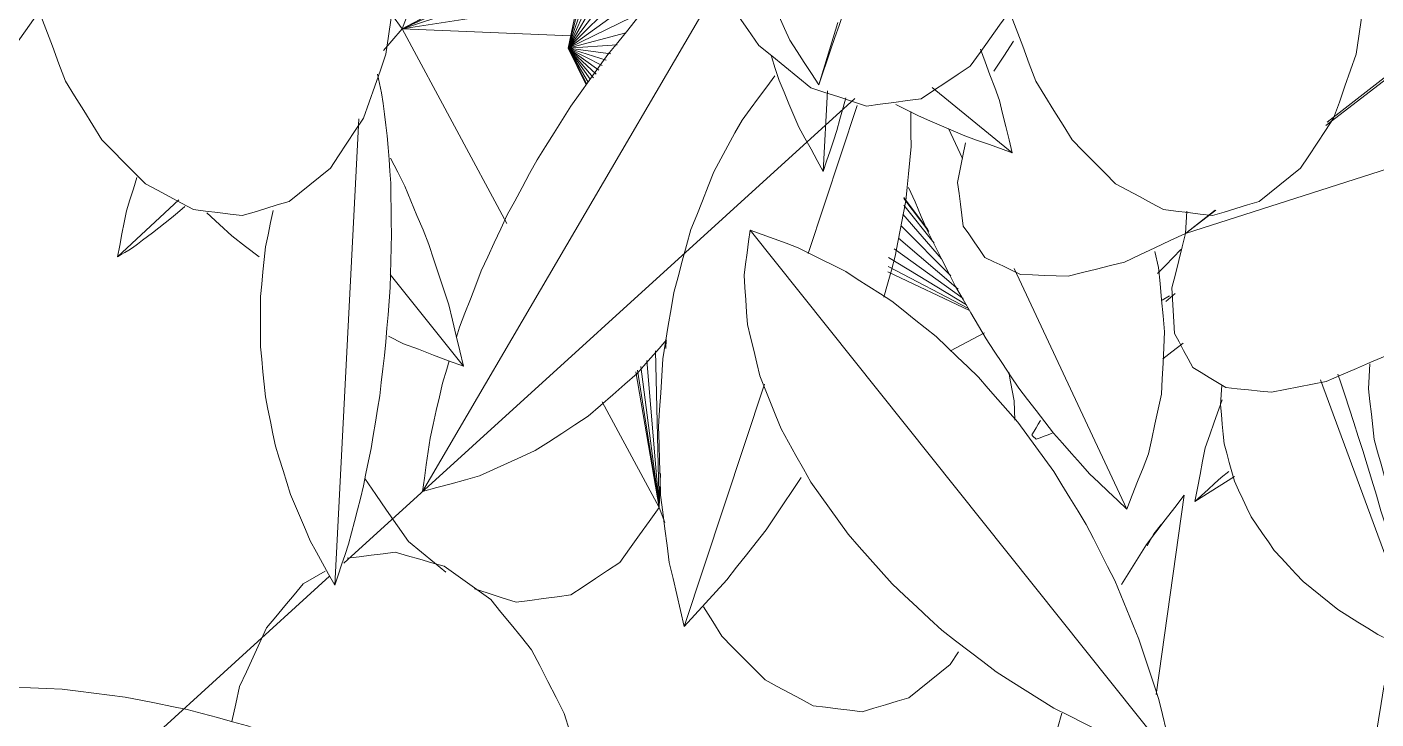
# Model space of a CAD drawing. Header units: metres. Extents: x 10.2 to 20.8, y -0.2 to 6.6.
# Drawn here: x 17.7953 to 17.9013, y 0.5195 to 0.5739 of the extents above; entities that cross this region are included whole.
import ezdxf

# ---------------------------------------------------------------- set-up
doc = ezdxf.new("R2010")
doc.units = ezdxf.units.M
doc.layers.add('Importações nas famílias', color=250, linetype='Continuous', lineweight=5)
doc.layers.add('Vegetação', color=7, linetype='Continuous', lineweight=5)

# ---------------------------------------------------------------- blocks, each defined once
blk = doc.blocks.new('Planta_pergolado_12200 - plantas pergolado_skp_Component_12-V20-Corte 3')
at = {"layer": 'Importações nas famílias'}
for p, q in [((17.8241, 0.5819), (17.82496, 0.58222)), ((17.82496, 0.58222), (17.82587, 0.58245)), ((17.824, 0.57589), (17.82831, 0.57991)), ((17.80241, 0.55581), (17.80724, 0.56031)), ((17.80771, 0.55977), (17.80713, 0.55928))]:
    blk.add_line(p, q, dxfattribs=at)
at = {"layer": 'Importações nas famílias', "flags": 128}
for points in [[(17.82827, 0.57935), (17.82756, 0.57861), (17.82684, 0.57786)], [(17.82684, 0.57786), (17.8261, 0.57711), (17.82535, 0.57635), (17.8246, 0.57559), (17.82394, 0.57492)], [(17.80311, 0.55943), (17.80339, 0.5603), (17.80366, 0.56117), (17.80394, 0.56205)], [(17.80241, 0.55581), (17.80259, 0.55671), (17.80276, 0.55762), (17.80294, 0.55852), (17.80311, 0.55943)], [(17.80713, 0.55928), (17.80664, 0.55888), (17.80615, 0.55849), (17.80566, 0.55809), (17.80517, 0.5577)], [(17.80517, 0.5577), (17.80477, 0.55741), (17.80437, 0.55712), (17.80398, 0.55682), (17.80358, 0.55653)], [(17.80358, 0.55653), (17.80329, 0.55635), (17.80299, 0.55617), (17.8027, 0.55599), (17.80241, 0.55581)]]:
    blk.add_lwpolyline(points, dxfattribs=at)
blk = doc.blocks.new('Planta_pergolado_12200 - plantas pergolado_skp_Component_12-V21-Corte 3')
at = {"layer": 'Importações nas famílias'}
blk.add_line((17.81948, 0.53), (17.82137, 0.56666), dxfattribs=at)
at = {"layer": 'Importações nas famílias', "flags": 128}
for points in [[(17.82285, 0.57017), (17.82301, 0.56945), (17.82316, 0.56871)], [(17.82316, 0.56871), (17.82328, 0.56787), (17.82339, 0.56703), (17.8235, 0.56618), (17.82361, 0.56534)], [(17.82361, 0.56534), (17.82368, 0.56441), (17.82375, 0.56347), (17.82381, 0.56254), (17.82388, 0.56161)], [(17.82388, 0.56161), (17.8239, 0.5606), (17.82391, 0.5596), (17.82393, 0.5586), (17.82395, 0.5576)], [(17.81404, 0.5566), (17.81424, 0.55755), (17.81444, 0.55851), (17.81464, 0.55946)], [(17.82395, 0.5576), (17.82392, 0.55655), (17.82389, 0.5555), (17.82386, 0.55446), (17.82383, 0.55341)], [(17.81364, 0.55269), (17.81374, 0.55367), (17.81384, 0.55465), (17.81394, 0.55562), (17.81404, 0.5566)], [(17.81364, 0.54875), (17.81364, 0.54974), (17.81364, 0.55072), (17.81364, 0.55171), (17.81364, 0.55269)], [(17.82383, 0.55341), (17.82375, 0.55234), (17.82367, 0.55127), (17.82359, 0.55021), (17.82351, 0.54914)], [(17.81403, 0.54482), (17.81393, 0.5458), (17.81384, 0.54678), (17.81374, 0.54777), (17.81364, 0.54875)], [(17.82351, 0.54914), (17.82339, 0.54807), (17.82327, 0.54701), (17.82314, 0.54595), (17.82302, 0.54488)], [(17.81483, 0.54093), (17.81463, 0.5419), (17.81443, 0.54287), (17.81423, 0.54385), (17.81403, 0.54482)], [(17.82302, 0.54488), (17.82285, 0.54385), (17.82268, 0.54282), (17.82251, 0.54178), (17.82235, 0.54075)], [(17.81601, 0.53714), (17.81571, 0.53809), (17.81542, 0.53903), (17.81512, 0.53998), (17.81483, 0.54093)], [(17.82235, 0.54075), (17.82214, 0.53977), (17.82193, 0.53879), (17.82173, 0.53781), (17.82152, 0.53683)], [(17.81756, 0.53348), (17.81718, 0.53439), (17.81679, 0.53531), (17.8164, 0.53622), (17.81601, 0.53714)], [(17.82152, 0.53683), (17.82128, 0.53593), (17.82104, 0.53502), (17.8208, 0.53412), (17.82056, 0.53322)], [(17.81948, 0.53), (17.819, 0.53087), (17.81852, 0.53174), (17.81804, 0.53261), (17.81756, 0.53348)], [(17.82056, 0.53322), (17.82029, 0.53241), (17.82002, 0.53161), (17.81975, 0.5308), (17.81948, 0.53)]]:
    blk.add_lwpolyline(points, dxfattribs=at)
blk = doc.blocks.new('Planta_pergolado_12200 - plantas pergolado_skp_Component_12-V23-Corte 3')
at = {"layer": 'Importações nas famílias'}
for p, q in [((17.84418, 0.59058), (17.84491, 0.59062)), ((17.84318, 0.5881), (17.84115, 0.58975)), ((17.84726, 0.57973), (17.84675, 0.58035)), ((17.87273, 0.56399), (17.86645, 0.56912))]:
    blk.add_line(p, q, dxfattribs=at)
at = {"layer": 'Importações nas famílias', "flags": 128}
for points in [[(17.84115, 0.58975), (17.84191, 0.58996), (17.84267, 0.59016), (17.84342, 0.59037), (17.84418, 0.59058)], [(17.84213, 0.58726), (17.84188, 0.58788), (17.84164, 0.5885), (17.8414, 0.58912), (17.84115, 0.58975)], [(17.84965, 0.5773), (17.84905, 0.57791), (17.84846, 0.57852), (17.84786, 0.57912), (17.84726, 0.57973)], [(17.87023, 0.57214), (17.8706, 0.57114), (17.87098, 0.57013), (17.87135, 0.56913), (17.87172, 0.56812)], [(17.86535, 0.5669), (17.86447, 0.56735), (17.86358, 0.56779)], [(17.87172, 0.56812), (17.87197, 0.56709), (17.87223, 0.56606), (17.87248, 0.56502), (17.87273, 0.56399)], [(17.869, 0.56534), (17.86809, 0.56573), (17.86718, 0.56612), (17.86626, 0.56651), (17.86535, 0.5669)], [(17.87273, 0.56399), (17.8718, 0.56433), (17.87087, 0.56467), (17.86993, 0.565), (17.869, 0.56534)]]:
    blk.add_lwpolyline(points, dxfattribs=at)
blk = doc.blocks.new('Planta_pergolado_12200 - plantas pergolado_skp_Component_16-V25-Corte 3')
for name in ['Planta_pergolado_12200 - plantas pergolado_skp_Component_12-V23-Corte 3', 'Planta_pergolado_12200 - plantas pergolado_skp_Component_12-V20-Corte 3', 'Planta_pergolado_12200 - plantas pergolado_skp_Component_12-V21-Corte 3']:
    blk.add_blockref(name, (0, 0))
blk = doc.blocks.new('Planta_pergolado_12200 - plantas pergolado_skp_Component_12-V27-Corte 3')
at = {"layer": 'Importações nas famílias'}
blk.add_line((17.85787, 0.56253), (17.8582, 0.56888), dxfattribs=at)
at = {"layer": 'Importações nas famílias', "flags": 128}
for points in [[(17.85441, 0.56967), (17.85411, 0.57062), (17.85382, 0.57157)], [(17.85596, 0.56601), (17.85557, 0.56693), (17.85518, 0.56784), (17.8548, 0.56876), (17.85441, 0.56967)], [(17.85964, 0.56833), (17.85943, 0.56756), (17.85919, 0.56665), (17.85895, 0.56575)], [(17.85787, 0.56253), (17.8574, 0.5634), (17.85692, 0.56427), (17.85644, 0.56514), (17.85596, 0.56601)], [(17.85895, 0.56575), (17.85868, 0.56495), (17.85841, 0.56414), (17.85814, 0.56334), (17.85787, 0.56253)]]:
    blk.add_lwpolyline(points, dxfattribs=at)
blk = doc.blocks.new('Planta_pergolado_12200 - plantas pergolado_skp_Component_16-V31-Corte 3')
blk.add_blockref('Planta_pergolado_12200 - plantas pergolado_skp_Component_12-V27-Corte 3', (0, 0))
blk = doc.blocks.new('Planta_pergolado_12200 - plantas pergolado_skp_Component_12-V112-Corte 3')
at = {"layer": 'Importações nas famílias'}
for p, q in [((17.88404, 0.52141), (17.88624, 0.53707)), ((17.88446, 0.53479), (17.88387, 0.53403)), ((17.88387, 0.53403), (17.88333, 0.53311)), ((17.88118, 0.50111), (17.88341, 0.51696)), ((17.87396, 0.49961), (17.87389, 0.50038))]:
    blk.add_line(p, q, dxfattribs=at)
at = {"layer": 'Importações nas famílias', "flags": 128}
for points in [[(17.88327, 0.5332), (17.88401, 0.53417), (17.88475, 0.53513), (17.8855, 0.5361), (17.88624, 0.53707)], [(17.88131, 0.53007), (17.88196, 0.53111), (17.88262, 0.53215), (17.88327, 0.5332)], [(17.87527, 0.51516), (17.87561, 0.51635), (17.87595, 0.51755), (17.87629, 0.51875), (17.87664, 0.51995)], [(17.87434, 0.51026), (17.87457, 0.51148), (17.87481, 0.51271), (17.87504, 0.51393), (17.87527, 0.51516)], [(17.87388, 0.50532), (17.874, 0.50655), (17.87411, 0.50779), (17.87423, 0.50902), (17.87434, 0.51026)], [(17.87389, 0.50038), (17.87388, 0.50161), (17.87388, 0.50285), (17.87388, 0.50408), (17.87388, 0.50532)]]:
    blk.add_lwpolyline(points, dxfattribs=at)
blk = doc.blocks.new('Planta_pergolado_12200 - plantas pergolado_skp_Component_12-V93-Corte 3')
at = {"layer": 'Importações nas famílias'}
for p, q in [((17.81351, 0.4177), (17.80711, 0.43503)), ((17.81249, 0.41459), (17.81161, 0.41501))]:
    blk.add_line(p, q, dxfattribs=at)
at = {"layer": 'Importações nas famílias', "flags": 128}
for points in [[(17.80848, 0.43547), (17.80871, 0.43478), (17.80904, 0.43378), (17.80937, 0.43279)], [(17.79924, 0.43306), (17.7993, 0.43384), (17.79935, 0.43462)], [(17.79954, 0.43001), (17.79946, 0.43077), (17.79939, 0.43154), (17.79932, 0.4323), (17.79924, 0.43306)], [(17.80937, 0.43279), (17.80973, 0.43168), (17.81008, 0.43057), (17.81043, 0.42946), (17.81078, 0.42835)], [(17.80034, 0.42707), (17.80014, 0.4278), (17.79994, 0.42854), (17.79974, 0.42927), (17.79954, 0.43001)], [(17.81078, 0.42835), (17.81114, 0.42715), (17.8115, 0.42595), (17.81186, 0.42474), (17.81223, 0.42354)], [(17.80166, 0.42426), (17.80133, 0.42496), (17.801, 0.42566), (17.80067, 0.42636), (17.80034, 0.42707)], [(17.80347, 0.42162), (17.80301, 0.42228), (17.80256, 0.42294), (17.80211, 0.4236), (17.80166, 0.42426)], [(17.81223, 0.42354), (17.81259, 0.42228), (17.81296, 0.42102), (17.81332, 0.41976), (17.81369, 0.41849)], [(17.80574, 0.41918), (17.80517, 0.41979), (17.8046, 0.4204), (17.80404, 0.42101), (17.80347, 0.42162)], [(17.80847, 0.41697), (17.80779, 0.41752), (17.80711, 0.41808), (17.80642, 0.41863), (17.80574, 0.41918)], [(17.81161, 0.41501), (17.81082, 0.4155), (17.81004, 0.41599), (17.80925, 0.41648), (17.80847, 0.41697)]]:
    blk.add_lwpolyline(points, dxfattribs=at)
blk = doc.blocks.new('Planta_pergolado_12200 - plantas pergolado_skp_Component_17-V115-Corte 3')
at = {"layer": 'Importações nas famílias'}
for p, q in [((17.90916, 0.57522), (17.89737, 0.56614)), ((17.89749, 0.5664), (17.9089, 0.57534)), ((17.88635, 0.55766), (17.92135, 0.56886)), ((17.88872, 0.55949), (17.88635, 0.55766)), ((17.88635, 0.55766), (17.88867, 0.55948)), ((17.88644, 0.55941), (17.88635, 0.55766))]:
    blk.add_line(p, q, dxfattribs=at)
at = {"layer": 'Importações nas famílias', "flags": 128}
for points in [[(17.87129, 0.57042), (17.87206, 0.5716), (17.87284, 0.57278)], [(17.86843, 0.56167), (17.86864, 0.56271), (17.86884, 0.56375), (17.86905, 0.56478)], [(17.86888, 0.55824), (17.86877, 0.5591), (17.86866, 0.55995), (17.86855, 0.56081), (17.86843, 0.56167)], [(17.87057, 0.55577), (17.87015, 0.55639), (17.86973, 0.557), (17.86931, 0.55762), (17.86888, 0.55824)], [(17.88635, 0.55766), (17.88515, 0.5571), (17.88395, 0.55653), (17.88275, 0.55597), (17.88155, 0.55541)], [(17.88528, 0.55339), (17.88555, 0.55446), (17.88582, 0.55553), (17.88608, 0.5566), (17.88635, 0.55766)], [(17.87338, 0.55443), (17.87268, 0.55476), (17.87198, 0.5551), (17.87128, 0.55543), (17.87057, 0.55577)], [(17.88155, 0.55541), (17.88045, 0.55513), (17.87934, 0.55485), (17.87824, 0.55458), (17.87713, 0.5543)], [(17.87713, 0.5543), (17.87619, 0.55433), (17.87526, 0.55436), (17.87432, 0.5544), (17.87338, 0.55443)], [(17.88548, 0.5498), (17.88543, 0.5507), (17.88538, 0.5516), (17.88533, 0.5525), (17.88528, 0.55339)], [(17.88692, 0.54712), (17.88656, 0.54779), (17.8862, 0.54846), (17.88584, 0.54913), (17.88548, 0.5498)], [(17.88953, 0.54554), (17.88887, 0.54594), (17.88822, 0.54633), (17.88757, 0.54673), (17.88692, 0.54712)], [(17.90216, 0.54807), (17.90097, 0.54756), (17.89979, 0.54705), (17.8986, 0.54654), (17.89741, 0.54603)], [(17.8931, 0.54517), (17.89221, 0.54527), (17.89131, 0.54536), (17.89042, 0.54545), (17.88953, 0.54554)], [(17.89741, 0.54603), (17.89634, 0.54582), (17.89526, 0.5456), (17.89418, 0.54539), (17.8931, 0.54517)]]:
    blk.add_lwpolyline(points, dxfattribs=at)
blk = doc.blocks.new('Planta_pergolado_12200 - plantas pergolado_skp_Component_16-V116-Corte 3')
for name, p in [('Planta_pergolado_12200 - plantas pergolado_skp_Component_17-V115-Corte 3', (0, 0)), ('Planta_pergolado_12200 - plantas pergolado_skp_Component_12-V93-Corte 3', (0.08985, 0.11112)), ('Planta_pergolado_12200 - plantas pergolado_skp_Component_12-V112-Corte 3', (0, 0))]:
    blk.add_blockref(name, p)
blk = doc.blocks.new('Planta_pergolado_12200 - plantas pergolado_skp_-3067411-Corte 3')
at = {"layer": 'Importações nas famílias'}
for p, q in [((17.86036, 0.56826), (17.8202, 0.53173)), ((17.81908, 0.53071), (17.7986, 0.51208))]:
    blk.add_line(p, q, dxfattribs=at)
blk.add_blockref('Planta_pergolado_12200 - plantas pergolado_skp_Component_16-V116-Corte 3', (0, 0))
blk = doc.blocks.new('Planta_pergolado_12200 - plantas pergolado_skp_-3067423-Corte 3')
for name in ['Planta_pergolado_12200 - plantas pergolado_skp_-3067411-Corte 3', 'Planta_pergolado_12200 - plantas pergolado_skp_Component_16-V31-Corte 3', 'Planta_pergolado_12200 - plantas pergolado_skp_Component_16-V25-Corte 3']:
    blk.add_blockref(name, (0, 0))
blk = doc.blocks.new('Planta_pergolado_12200 - plantas pergolado_skp_Component_12-V155-Corte 3')
at = {"layer": 'Importações nas famílias'}
for p, q in [((17.85242, 0.58933), (17.85221, 0.58838)), ((17.85752, 0.56935), (17.85903, 0.57425))]:
    blk.add_line(p, q, dxfattribs=at)
at = {"layer": 'Importações nas famílias', "flags": 128}
for points in [[(17.85221, 0.58838), (17.85216, 0.5874), (17.85211, 0.58641), (17.85206, 0.58543), (17.85201, 0.58444)], [(17.85201, 0.58444), (17.85212, 0.58345), (17.85224, 0.58246), (17.85235, 0.58147), (17.85246, 0.58048)], [(17.85246, 0.58048), (17.85274, 0.57951), (17.85301, 0.57853), (17.85328, 0.57756), (17.85355, 0.57659)], [(17.86008, 0.57683), (17.86039, 0.57777), (17.8607, 0.57868)], [(17.8588, 0.57307), (17.85912, 0.57401), (17.85944, 0.57495), (17.85976, 0.57589), (17.86008, 0.57683)], [(17.85355, 0.57659), (17.85398, 0.57565), (17.8544, 0.57472), (17.85482, 0.57378), (17.85525, 0.57285)], [(17.85525, 0.57285), (17.85582, 0.57197), (17.85638, 0.5711), (17.85695, 0.57022), (17.85752, 0.56935)], [(17.85752, 0.56935), (17.85784, 0.57028), (17.85816, 0.57121), (17.85848, 0.57214), (17.8588, 0.57307)]]:
    blk.add_lwpolyline(points, dxfattribs=at)
blk = doc.blocks.new('Planta_pergolado_12200 - plantas pergolado_skp_Component_16-V158-Corte 3')
blk.add_blockref('Planta_pergolado_12200 - plantas pergolado_skp_Component_12-V155-Corte 3', (0, 0))
blk = doc.blocks.new('Planta_pergolado_12200 - plantas pergolado_skp_Component_17-V189-Corte 3')
at = {"layer": 'Importações nas famílias', "flags": 128}
for points in [[(17.82351, 0.57174), (17.82372, 0.57317), (17.82393, 0.5746), (17.82413, 0.57603), (17.82434, 0.57746)], [(17.79318, 0.5708), (17.79395, 0.57188), (17.79472, 0.57296), (17.79548, 0.57403), (17.79625, 0.57511)], [(17.79625, 0.57511), (17.79677, 0.57374), (17.79729, 0.57237), (17.79781, 0.571), (17.79833, 0.56963)], [(17.82174, 0.56673), (17.82218, 0.56798), (17.82263, 0.56924), (17.82307, 0.57049), (17.82351, 0.57174)], [(17.79833, 0.56963), (17.79904, 0.56847), (17.79976, 0.56732), (17.80047, 0.56616), (17.80118, 0.56501)], [(17.81914, 0.56279), (17.81979, 0.56377), (17.82044, 0.56476), (17.82109, 0.56575), (17.82174, 0.56673)], [(17.80118, 0.56501), (17.80203, 0.56415), (17.80289, 0.56329), (17.80375, 0.56243), (17.8046, 0.56157)], [(17.81589, 0.56017), (17.8167, 0.56083), (17.81752, 0.56148), (17.81833, 0.56213), (17.81914, 0.56279)], [(17.8046, 0.56157), (17.80554, 0.56106), (17.80648, 0.56056), (17.80743, 0.56005), (17.80837, 0.55954)], [(17.81222, 0.55907), (17.81314, 0.55934), (17.81406, 0.55962), (17.81497, 0.5599), (17.81589, 0.56017)], [(17.80837, 0.55954), (17.80933, 0.55942), (17.81029, 0.5593), (17.81126, 0.55918), (17.81222, 0.55907)]]:
    blk.add_lwpolyline(points, dxfattribs=at)
blk = doc.blocks.new('Planta_pergolado_12200 - plantas pergolado_skp_Component_16-V190-Corte 3')
blk.add_blockref('Planta_pergolado_12200 - plantas pergolado_skp_Component_17-V189-Corte 3', (0, 0))
blk = doc.blocks.new('Planta_pergolado_12200 - plantas pergolado_skp_Component_12-V96-Corte 3')
at = {"layer": 'Importações nas famílias'}
blk.add_line((17.86232, 0.37591), (17.84592, 0.32646), dxfattribs=at)
at = {"layer": 'Importações nas famílias', "flags": 128}
for points in [[(17.85905, 0.37463), (17.85987, 0.37495), (17.86069, 0.37527), (17.8615, 0.37559), (17.86232, 0.37591)], [(17.86232, 0.37591), (17.86255, 0.37499), (17.86278, 0.37407), (17.863, 0.37315), (17.86323, 0.37223)], [(17.85593, 0.37256), (17.85671, 0.37308), (17.85749, 0.3736), (17.85827, 0.37411), (17.85905, 0.37463)], [(17.85305, 0.36976), (17.85377, 0.37046), (17.85449, 0.37116), (17.85521, 0.37186), (17.85593, 0.37256)], [(17.86323, 0.37223), (17.86335, 0.37125), (17.86347, 0.37027), (17.86359, 0.36929), (17.86371, 0.36831)], [(17.85047, 0.36629), (17.85111, 0.36716), (17.85176, 0.36802), (17.8524, 0.36889), (17.85305, 0.36976)], [(17.86371, 0.36831), (17.86372, 0.36728), (17.86373, 0.36625), (17.86374, 0.36522), (17.86374, 0.3642)], [(17.84825, 0.36223), (17.8488, 0.36324), (17.84936, 0.36426), (17.84991, 0.36527), (17.85047, 0.36629)], [(17.86374, 0.3642), (17.86364, 0.36313), (17.86355, 0.36207), (17.86345, 0.36101), (17.86335, 0.35994)], [(17.84645, 0.35767), (17.8469, 0.35881), (17.84735, 0.35995), (17.8478, 0.36109), (17.84825, 0.36223)], [(17.86335, 0.35994), (17.86314, 0.35885), (17.86293, 0.35777), (17.86272, 0.35668), (17.86251, 0.35559)], [(17.8451, 0.35274), (17.84544, 0.35397), (17.84577, 0.35521), (17.84611, 0.35644), (17.84645, 0.35767)], [(17.86251, 0.35559), (17.8622, 0.35449), (17.86189, 0.35339), (17.86157, 0.35229), (17.86126, 0.35119)], [(17.84424, 0.34753), (17.84446, 0.34883), (17.84467, 0.35013), (17.84489, 0.35143), (17.8451, 0.35274)], [(17.86126, 0.35119), (17.86084, 0.35009), (17.86043, 0.34899), (17.86001, 0.34789), (17.85959, 0.34679)], [(17.84389, 0.34217), (17.84398, 0.34351), (17.84407, 0.34485), (17.84416, 0.34619), (17.84424, 0.34753)], [(17.85959, 0.34679), (17.85908, 0.3457), (17.85857, 0.34461), (17.85805, 0.34352), (17.85754, 0.34244)], [(17.84406, 0.33679), (17.84402, 0.33813), (17.84398, 0.33948), (17.84394, 0.34082), (17.84389, 0.34217)], [(17.85754, 0.34244), (17.85693, 0.34137), (17.85633, 0.34031), (17.85572, 0.33925), (17.85511, 0.33818)], [(17.85511, 0.33818), (17.85442, 0.33715), (17.85373, 0.33613), (17.85304, 0.3351), (17.85235, 0.33407)], [(17.84474, 0.33151), (17.84457, 0.33283), (17.8444, 0.33415), (17.84423, 0.33547), (17.84406, 0.33679)], [(17.85235, 0.33407), (17.85158, 0.33309), (17.85081, 0.33211), (17.85004, 0.33113), (17.84927, 0.33015)], [(17.84592, 0.32646), (17.84562, 0.32773), (17.84533, 0.32899), (17.84504, 0.33025), (17.84474, 0.33151)], [(17.84927, 0.33015), (17.84843, 0.32923), (17.8476, 0.32831), (17.84676, 0.32739), (17.84592, 0.32646)]]:
    blk.add_lwpolyline(points, dxfattribs=at)
blk = doc.blocks.new('Planta_pergolado_12200 - plantas pergolado_skp_Component_12-V104-Corte 3')
at = {"layer": 'Importações nas famílias'}
blk.add_line((17.87154, 0.22378), (17.90483, 0.18206), dxfattribs=at)
at = {"layer": 'Importações nas famílias', "flags": 128}
for points in [[(17.87108, 0.22023), (17.87119, 0.22111), (17.87131, 0.222), (17.87142, 0.22289), (17.87154, 0.22378)], [(17.87154, 0.22378), (17.87249, 0.22343), (17.87343, 0.22309), (17.87438, 0.22274), (17.87533, 0.22239)], [(17.87533, 0.22239), (17.87626, 0.22192), (17.8772, 0.22145), (17.87813, 0.22099), (17.87906, 0.22052)], [(17.87134, 0.21637), (17.87127, 0.21734), (17.87121, 0.2183), (17.87114, 0.21926), (17.87108, 0.22023)], [(17.87906, 0.22052), (17.87997, 0.21993), (17.88088, 0.21935), (17.88179, 0.21877), (17.88269, 0.21818)], [(17.88269, 0.21818), (17.88357, 0.21749), (17.88444, 0.21679), (17.88531, 0.2161), (17.88618, 0.21541)], [(17.87232, 0.21231), (17.87207, 0.21333), (17.87183, 0.21434), (17.87158, 0.21536), (17.87134, 0.21637)], [(17.88618, 0.21541), (17.88701, 0.21461), (17.88783, 0.21382), (17.88866, 0.21303), (17.88949, 0.21223)], [(17.87399, 0.20815), (17.87357, 0.20919), (17.87315, 0.21023), (17.87273, 0.21127), (17.87232, 0.21231)], [(17.88949, 0.21223), (17.89026, 0.21134), (17.89103, 0.21046), (17.89181, 0.20957), (17.89258, 0.20868)], [(17.87632, 0.20397), (17.87574, 0.20501), (17.87515, 0.20606), (17.87457, 0.2071), (17.87399, 0.20815)], [(17.89258, 0.20868), (17.89329, 0.20771), (17.894, 0.20674), (17.89471, 0.20578), (17.89541, 0.20481)], [(17.89541, 0.20481), (17.89605, 0.20376), (17.89669, 0.20272), (17.89733, 0.20168), (17.89797, 0.20064)], [(17.87925, 0.19987), (17.87851, 0.20089), (17.87778, 0.20192), (17.87705, 0.20294), (17.87632, 0.20397)], [(17.89797, 0.20064), (17.89853, 0.19954), (17.89909, 0.19844), (17.89965, 0.19733), (17.90021, 0.19623)], [(17.88271, 0.19596), (17.88184, 0.19694), (17.88098, 0.19791), (17.88011, 0.19889), (17.87925, 0.19987)], [(17.90021, 0.19623), (17.90069, 0.19508), (17.90116, 0.19393), (17.90164, 0.19278), (17.90211, 0.19163)], [(17.88662, 0.19232), (17.88564, 0.19323), (17.88467, 0.19414), (17.88369, 0.19505), (17.88271, 0.19596)], [(17.89089, 0.18904), (17.88983, 0.18986), (17.88876, 0.19068), (17.88769, 0.1915), (17.88662, 0.19232)], [(17.90211, 0.19163), (17.9025, 0.19045), (17.90289, 0.18926), (17.90327, 0.18808), (17.90366, 0.18689)], [(17.89542, 0.18619), (17.89429, 0.1869), (17.89316, 0.18761), (17.89203, 0.18833), (17.89089, 0.18904)], [(17.90366, 0.18689), (17.90395, 0.18569), (17.90425, 0.18448), (17.90454, 0.18327), (17.90483, 0.18206)], [(17.90011, 0.18385), (17.89894, 0.18444), (17.89777, 0.18502), (17.8966, 0.18561), (17.89542, 0.18619)], [(17.90483, 0.18206), (17.90365, 0.18251), (17.90247, 0.18296), (17.90129, 0.1834), (17.90011, 0.18385)]]:
    blk.add_lwpolyline(points, dxfattribs=at)
blk = doc.blocks.new('Planta_pergolado_12200 - plantas pergolado_skp_Component_16-V192-Corte 3')
for name, p in [('Planta_pergolado_12200 - plantas pergolado_skp_Component_12-V104-Corte 3', (-0.01942, 0.33414)), ('Planta_pergolado_12200 - plantas pergolado_skp_Component_12-V96-Corte 3', (0.05684, 0.16928))]:
    blk.add_blockref(name, p)
blk = doc.blocks.new('Planta_pergolado_12200 - plantas pergolado_skp_Component_17-V200-Corte 3')
at = {"layer": 'Importações nas famílias', "flags": 128}
for points in [[(17.84937, 0.57739), (17.85023, 0.57615), (17.85109, 0.57491), (17.85195, 0.57368), (17.85281, 0.57244)], [(17.89977, 0.57174), (17.89997, 0.57317), (17.90018, 0.5746), (17.90039, 0.57603), (17.90059, 0.57746)], [(17.86943, 0.5708), (17.8702, 0.57188), (17.87097, 0.57296), (17.87174, 0.57403), (17.87251, 0.57511)], [(17.87251, 0.57511), (17.87303, 0.57374), (17.87355, 0.57237), (17.87407, 0.571), (17.87459, 0.56963)], [(17.85281, 0.57244), (17.85383, 0.57161), (17.85485, 0.57077), (17.85587, 0.56994), (17.8569, 0.5691)], [(17.89799, 0.56673), (17.89844, 0.56798), (17.89888, 0.56924), (17.89932, 0.57049), (17.89977, 0.57174)], [(17.86558, 0.56825), (17.86654, 0.56889), (17.8675, 0.56953), (17.86847, 0.57017), (17.86943, 0.5708)], [(17.87459, 0.56963), (17.8753, 0.56847), (17.87601, 0.56732), (17.87672, 0.56616), (17.87743, 0.56501)], [(17.8569, 0.5691), (17.85799, 0.56875), (17.85909, 0.56839), (17.86018, 0.56803), (17.86128, 0.56767)], [(17.86128, 0.56767), (17.86235, 0.56781), (17.86343, 0.56796), (17.8645, 0.5681), (17.86558, 0.56825)], [(17.89539, 0.56279), (17.89604, 0.56377), (17.89669, 0.56476), (17.89734, 0.56575), (17.89799, 0.56673)], [(17.87743, 0.56501), (17.87829, 0.56415), (17.87914, 0.56329), (17.88, 0.56243), (17.88085, 0.56157)], [(17.89215, 0.56017), (17.89296, 0.56083), (17.89377, 0.56148), (17.89458, 0.56213), (17.89539, 0.56279)], [(17.88085, 0.56157), (17.8818, 0.56106), (17.88274, 0.56056), (17.88368, 0.56005), (17.88462, 0.55954)], [(17.88847, 0.55907), (17.88939, 0.55934), (17.89031, 0.55962), (17.89123, 0.5599), (17.89215, 0.56017)], [(17.88462, 0.55954), (17.88558, 0.55942), (17.88655, 0.5593), (17.88751, 0.55918), (17.88847, 0.55907)]]:
    blk.add_lwpolyline(points, dxfattribs=at)
blk = doc.blocks.new('Planta_pergolado_12200 - plantas pergolado_skp_Component_16-V201-Corte 3')
blk.add_blockref('Planta_pergolado_12200 - plantas pergolado_skp_Component_17-V200-Corte 3', (0, 0))
blk = doc.blocks.new('Planta_pergolado_12200 - plantas pergolado_skp_-V204-Corte 3')
for name in ['Planta_pergolado_12200 - plantas pergolado_skp_Component_16-V190-Corte 3', 'Planta_pergolado_12200 - plantas pergolado_skp_Component_16-V201-Corte 3', 'Planta_pergolado_12200 - plantas pergolado_skp_Component_16-V192-Corte 3']:
    blk.add_blockref(name, (0, 0))
blk = doc.blocks.new('Planta_pergolado_12200 - plantas pergolado_skp_-3067425-Corte 3')
for name in ['Planta_pergolado_12200 - plantas pergolado_skp_-V204-Corte 3', 'Planta_pergolado_12200 - plantas pergolado_skp_Component_16-V158-Corte 3']:
    blk.add_blockref(name, (0, 0))
blk = doc.blocks.new('Planta_pergolado_12200 - plantas pergolado_skp_Component_12-V231-Corte 3')
at = {"layer": 'Importações nas famílias'}
for p, q in [((17.90891, 0.53814), (17.90911, 0.53876)), ((17.90921, 0.53906), (17.90942, 0.53967))]:
    blk.add_line(p, q, dxfattribs=at)
at = {"layer": 'Importações nas famílias', "flags": 128}
for points in [[(17.90083, 0.5474), (17.90078, 0.54642), (17.90073, 0.54543)], [(17.90073, 0.54543), (17.90084, 0.54444), (17.90096, 0.54345), (17.90107, 0.54246), (17.90118, 0.54147)], [(17.90118, 0.54147), (17.90145, 0.5405), (17.90173, 0.53952), (17.902, 0.53855), (17.90227, 0.53757)], [(17.90227, 0.53757), (17.90269, 0.53664), (17.90312, 0.5357), (17.90354, 0.53477), (17.90397, 0.53383)], [(17.90397, 0.53383), (17.90454, 0.53296), (17.90501, 0.53223)]]:
    blk.add_lwpolyline(points, dxfattribs=at)
blk = doc.blocks.new('Planta_pergolado_12200 - plantas pergolado_skp_Component_12-V232-Corte 3')
at = {"layer": 'Importações nas famílias'}
for p, q in [((17.88916, 0.53846), (17.88975, 0.53895)), ((17.88708, 0.53659), (17.8902, 0.53856))]:
    blk.add_line(p, q, dxfattribs=at)
at = {"layer": 'Importações nas famílias', "flags": 128}
for points in [[(17.88922, 0.54457), (17.88896, 0.54384), (17.88861, 0.54283), (17.88825, 0.54182), (17.8879, 0.54081)], [(17.8879, 0.54081), (17.88769, 0.53975), (17.88749, 0.5387), (17.88729, 0.53764), (17.88708, 0.53659)], [(17.88708, 0.53659), (17.8876, 0.53706), (17.88812, 0.53752), (17.88864, 0.53799), (17.88916, 0.53846)]]:
    blk.add_lwpolyline(points, dxfattribs=at)
blk = doc.blocks.new('Planta_pergolado_12200 - plantas pergolado_skp_Component_17-V233-Corte 3')
at = {"layer": 'Importações nas famílias'}
for p, q in [((17.88452, 0.55241), (17.8851, 0.55274)), ((17.88553, 0.55293), (17.88479, 0.5523))]:
    blk.add_line(p, q, dxfattribs=at)
at = {"layer": 'Importações nas famílias', "flags": 128}
for points in [[(17.88599, 0.5564), (17.88538, 0.55577), (17.88477, 0.55514), (17.88416, 0.55451)], [(17.88457, 0.5478), (17.88528, 0.54835), (17.88617, 0.54904)], [(17.87495, 0.54294), (17.87478, 0.54266), (17.87462, 0.54238), (17.87445, 0.5421), (17.87428, 0.54182)], [(17.87428, 0.54182), (17.87436, 0.54173), (17.87444, 0.54165), (17.87452, 0.54156), (17.8746, 0.54148)], [(17.8746, 0.54148), (17.87492, 0.5416), (17.87524, 0.54171), (17.87556, 0.54183), (17.87588, 0.54195)]]:
    blk.add_lwpolyline(points, dxfattribs=at)
blk = doc.blocks.new('Planta_pergolado_12200 - plantas pergolado_skp_Component_16-V234-Corte 3')
for name in ['Planta_pergolado_12200 - plantas pergolado_skp_Component_17-V233-Corte 3', 'Planta_pergolado_12200 - plantas pergolado_skp_Component_12-V231-Corte 3', 'Planta_pergolado_12200 - plantas pergolado_skp_Component_12-V232-Corte 3']:
    blk.add_blockref(name, (0, 0))
blk = doc.blocks.new('Planta_pergolado_12200 - plantas pergolado_skp_Component_12-V290-Corte 3')
at = {"layer": 'Importações nas famílias'}
for p, q in [((17.82638, 0.53737), (17.84977, 0.57738)), ((17.82905, 0.5495), (17.82929, 0.55028))]:
    blk.add_line(p, q, dxfattribs=at)
at = {"layer": 'Importações nas famílias', "flags": 128}
for points in [[(17.84407, 0.57556), (17.8449, 0.57646), (17.84573, 0.57735), (17.84657, 0.57825), (17.8474, 0.57915)], [(17.84094, 0.57172), (17.84172, 0.57268), (17.84251, 0.57364), (17.84329, 0.5746), (17.84407, 0.57556)], [(17.83804, 0.56767), (17.83876, 0.56868), (17.83949, 0.56969), (17.84022, 0.5707), (17.84094, 0.57172)], [(17.83539, 0.56345), (17.83605, 0.5645), (17.83672, 0.56556), (17.83738, 0.56661), (17.83804, 0.56767)], [(17.83304, 0.55911), (17.83363, 0.5602), (17.83422, 0.56128), (17.8348, 0.56237), (17.83539, 0.56345)], [(17.831, 0.55471), (17.83151, 0.55581), (17.83202, 0.55691), (17.83253, 0.55801), (17.83304, 0.55911)], [(17.82929, 0.55028), (17.82972, 0.55139), (17.83015, 0.5525), (17.83057, 0.5536), (17.831, 0.55471)], [(17.84557, 0.54929), (17.84498, 0.54862), (17.84412, 0.54763), (17.84326, 0.54665)], [(17.82795, 0.54589), (17.82829, 0.54699), (17.82848, 0.54763)], [(17.84326, 0.54665), (17.84229, 0.54581), (17.84133, 0.54497), (17.84037, 0.54413), (17.8394, 0.54329)], [(17.82698, 0.54157), (17.82722, 0.54265), (17.82746, 0.54373), (17.82771, 0.54481), (17.82795, 0.54589)], [(17.8394, 0.54329), (17.83836, 0.54261), (17.83732, 0.54193), (17.83628, 0.54126), (17.83524, 0.54058)], [(17.82638, 0.53737), (17.82653, 0.53842), (17.82668, 0.53947), (17.82683, 0.54052), (17.82698, 0.54157)], [(17.83524, 0.54058), (17.83415, 0.54009), (17.83305, 0.53959), (17.83196, 0.53909), (17.83087, 0.5386)], [(17.83087, 0.5386), (17.82975, 0.53829), (17.82863, 0.53798), (17.8275, 0.53768), (17.82638, 0.53737)]]:
    blk.add_lwpolyline(points, dxfattribs=at)
blk = doc.blocks.new('Planta_pergolado_12200 - plantas pergolado_skp_Component_12-V291-Corte 3')
at = {"layer": 'Importações nas famílias'}
for p, q in [((17.86883, 0.56354), (17.86773, 0.56591)), ((17.88393, 0.55623), (17.88423, 0.55497)), ((17.88173, 0.53598), (17.87288, 0.5549))]:
    blk.add_line(p, q, dxfattribs=at)
at = {"layer": 'Importações nas famílias', "flags": 128}
for points in [[(17.86607, 0.55786), (17.86558, 0.55899), (17.86509, 0.56013), (17.86459, 0.56127)], [(17.86827, 0.55349), (17.86772, 0.55458), (17.86717, 0.55567), (17.86662, 0.55676), (17.86607, 0.55786)], [(17.88423, 0.55497), (17.88435, 0.55371), (17.88447, 0.55245), (17.88459, 0.55119), (17.88471, 0.54993)], [(17.87067, 0.54936), (17.87007, 0.55039), (17.86947, 0.55142), (17.86887, 0.55246), (17.86827, 0.55349)], [(17.87324, 0.5455), (17.8726, 0.54646), (17.87196, 0.54743), (17.87131, 0.54839), (17.87067, 0.54936)], [(17.88471, 0.54993), (17.88464, 0.5487), (17.88458, 0.54747), (17.88451, 0.54624), (17.88445, 0.54501)], [(17.87597, 0.54196), (17.87529, 0.54284), (17.87461, 0.54373), (17.87392, 0.54461), (17.87324, 0.5455)], [(17.88445, 0.54501), (17.88419, 0.54384), (17.88394, 0.54267), (17.88369, 0.5415), (17.88344, 0.54033)], [(17.8788, 0.53877), (17.87809, 0.53957), (17.87738, 0.54036), (17.87668, 0.54116), (17.87597, 0.54196)], [(17.88344, 0.54033), (17.88301, 0.53924), (17.88258, 0.53816), (17.88216, 0.53707), (17.88173, 0.53598)], [(17.88173, 0.53598), (17.881, 0.53668), (17.88026, 0.53738), (17.87953, 0.53808), (17.8788, 0.53877)]]:
    blk.add_lwpolyline(points, dxfattribs=at)
blk = doc.blocks.new('Planta_pergolado_12200 - plantas pergolado_skp_Component_17-V293-Corte 3')
at = {"layer": 'Importações nas famílias'}
for p, q in [((17.83783, 0.57221), (17.84603, 0.58043)), ((17.83783, 0.57221), (17.84775, 0.57943)), ((17.83783, 0.57221), (17.84219, 0.57801)), ((17.82479, 0.57375), (17.82616, 0.57738)), ((17.83106, 0.57707), (17.82479, 0.57375)), ((17.8311, 0.57701), (17.82479, 0.57375)), ((17.83783, 0.57221), (17.84059, 0.57701)), ((17.83136, 0.57671), (17.82479, 0.57375)), ((17.83136, 0.57589), (17.82479, 0.57375)), ((17.83841, 0.57585), (17.82479, 0.57375)), ((17.83783, 0.57221), (17.83971, 0.57645)), ((17.83783, 0.57221), (17.83915, 0.5761)), ((17.83783, 0.57221), (17.83878, 0.57586)), ((17.83783, 0.57221), (17.83856, 0.57573)), ((17.82401, 0.5748), (17.82479, 0.57375)), ((17.84379, 0.57512), (17.83783, 0.57221)), ((17.82479, 0.57375), (17.833, 0.55843)), ((17.83805, 0.5732), (17.82479, 0.57375)), ((17.83783, 0.57221), (17.84236, 0.57344)), ((17.84167, 0.57248), (17.83783, 0.57221)), ((17.83956, 0.56978), (17.83783, 0.57221)), ((17.83783, 0.57221), (17.84025, 0.57049)), ((17.84051, 0.57085), (17.83783, 0.57221)), ((17.83783, 0.57221), (17.84081, 0.57127)), ((17.84118, 0.57179), (17.83783, 0.57221)), ((17.83783, 0.57221), (17.84003, 0.57018)), ((17.83783, 0.57221), (17.83983, 0.5699)), ((17.83783, 0.57221), (17.8394, 0.56956)), ((17.83783, 0.57221), (17.83929, 0.56939)), ((17.83783, 0.57221), (17.83925, 0.56934)), ((17.86617, 0.55781), (17.8642, 0.56041)), ((17.8661, 0.55796), (17.86422, 0.56047)), ((17.8666, 0.55689), (17.86422, 0.55987)), ((17.86718, 0.55567), (17.86412, 0.55917)), ((17.86791, 0.55432), (17.86399, 0.55825)), ((17.86847, 0.55327), (17.86378, 0.55729)), ((17.86913, 0.55205), (17.86301, 0.55576)), ((17.86887, 0.55253), (17.86345, 0.55644)), ((17.86296, 0.55465), (17.86938, 0.5516)), ((17.86929, 0.55175), (17.86298, 0.55506)), ((17.84553, 0.54932), (17.8455, 0.54862)), ((17.87055, 0.54985), (17.86789, 0.54842)), ((17.84469, 0.54842), (17.84497, 0.5361)), ((17.84497, 0.5361), (17.84355, 0.54719)), ((17.84497, 0.5361), (17.84402, 0.54766)), ((17.84314, 0.54678), (17.84497, 0.5361)), ((17.84327, 0.5469), (17.84497, 0.5361)), ((17.84051, 0.54443), (17.84497, 0.5361)), ((17.87293, 0.54299), (17.87288, 0.54451)), ((17.84509, 0.53878), (17.84497, 0.5361)), ((17.84497, 0.5361), (17.84542, 0.53493)), ((17.86786, 0.52378), (17.86851, 0.52476))]:
    blk.add_line(p, q, dxfattribs=at)
at = {"layer": 'Importações nas famílias', "flags": 128}
for points in [[(17.82479, 0.57375), (17.82396, 0.57279), (17.82331, 0.57205)], [(17.87288, 0.54451), (17.87259, 0.546), (17.87245, 0.54674)], [(17.82184, 0.53838), (17.8227, 0.53714), (17.82356, 0.5359), (17.82442, 0.53467), (17.82528, 0.53343)], [(17.8419, 0.53179), (17.84266, 0.53287), (17.84343, 0.53395), (17.8442, 0.53502), (17.84497, 0.5361)], [(17.82528, 0.53343), (17.8263, 0.53259), (17.82732, 0.53176), (17.82822, 0.53102)], [(17.83804, 0.52924), (17.83901, 0.52988), (17.83997, 0.53052), (17.84093, 0.53116), (17.8419, 0.53179)], [(17.83046, 0.52973), (17.83155, 0.52937), (17.83265, 0.52902), (17.83374, 0.52866)], [(17.83374, 0.52866), (17.83482, 0.5288), (17.83589, 0.52895), (17.83697, 0.52909), (17.83804, 0.52924)], [(17.84847, 0.52831), (17.84919, 0.52715), (17.8499, 0.526)], [(17.8499, 0.526), (17.85075, 0.52514), (17.85161, 0.52428), (17.85246, 0.52342), (17.85332, 0.52256)], [(17.86461, 0.52116), (17.86542, 0.52181), (17.86624, 0.52247), (17.86705, 0.52312), (17.86786, 0.52378)], [(17.85332, 0.52256), (17.85426, 0.52205), (17.8552, 0.52154), (17.85614, 0.52104), (17.85709, 0.52053)], [(17.86094, 0.52005), (17.86186, 0.52033), (17.86277, 0.52061), (17.86369, 0.52088), (17.86461, 0.52116)], [(17.85709, 0.52053), (17.85805, 0.52041), (17.85901, 0.52029), (17.85997, 0.52017), (17.86094, 0.52005)]]:
    blk.add_lwpolyline(points, dxfattribs=at)
blk = doc.blocks.new('Planta_pergolado_12200 - plantas pergolado_skp_Component_16-V294-Corte 3')
for name in ['Planta_pergolado_12200 - plantas pergolado_skp_Component_17-V293-Corte 3', 'Planta_pergolado_12200 - plantas pergolado_skp_Component_12-V290-Corte 3', 'Planta_pergolado_12200 - plantas pergolado_skp_Component_12-V291-Corte 3']:
    blk.add_blockref(name, (0, 0))
blk = doc.blocks.new('Planta_pergolado_12200 - plantas pergolado_skp_-V321-Corte 3')
blk.add_blockref('Planta_pergolado_12200 - plantas pergolado_skp_Component_16-V294-Corte 3', (0, 0))
blk = doc.blocks.new('Planta_pergolado_12200 - plantas pergolado_skp_-3067427-Corte 3')
for name in ['Planta_pergolado_12200 - plantas pergolado_skp_-V321-Corte 3', 'Planta_pergolado_12200 - plantas pergolado_skp_Component_16-V234-Corte 3']:
    blk.add_blockref(name, (0, 0))
blk = doc.blocks.new('Planta_pergolado_12200 - plantas pergolado_skp_-3067432-Corte 3')
for name in ['Planta_pergolado_12200 - plantas pergolado_skp_-3067425-Corte 3', 'Planta_pergolado_12200 - plantas pergolado_skp_-3067427-Corte 3', 'Planta_pergolado_12200 - plantas pergolado_skp_-3067423-Corte 3']:
    blk.add_blockref(name, (0, 0))
blk = doc.blocks.new('Planta_pergolado_12200 - plantas pergolado_skp_Component_12-V609-Corte 3')
at = {"layer": 'Importações nas famílias'}
for p, q in [((17.86054, 0.56772), (17.85668, 0.55607)), ((17.85327, 0.54581), (17.84695, 0.52675))]:
    blk.add_line(p, q, dxfattribs=at)
at = {"layer": 'Importações nas famílias', "flags": 128}
for points in [[(17.8515, 0.56657), (17.85214, 0.56744), (17.85279, 0.56831), (17.85343, 0.56918), (17.85408, 0.57004)], [(17.86475, 0.56725), (17.86476, 0.56654), (17.86477, 0.56551), (17.86478, 0.56448)], [(17.84928, 0.56251), (17.84983, 0.56353), (17.85039, 0.56454), (17.85094, 0.56556), (17.8515, 0.56657)], [(17.86478, 0.56448), (17.86468, 0.56342), (17.86458, 0.56235), (17.86448, 0.56129), (17.86438, 0.56023)], [(17.84748, 0.55796), (17.84793, 0.5591), (17.84838, 0.56023), (17.84883, 0.56137), (17.84928, 0.56251)], [(17.86438, 0.56023), (17.86417, 0.55914), (17.86396, 0.55805), (17.86375, 0.55696), (17.86354, 0.55587)], [(17.84613, 0.55302), (17.84647, 0.55425), (17.8468, 0.55549), (17.84714, 0.55672), (17.84748, 0.55796)], [(17.86354, 0.55587), (17.86323, 0.55477), (17.86292, 0.55367), (17.86263, 0.55265)], [(17.84527, 0.54781), (17.84549, 0.54911), (17.8457, 0.55041), (17.84592, 0.55172), (17.84613, 0.55302)], [(17.84492, 0.54245), (17.84501, 0.54379), (17.8451, 0.54513), (17.84519, 0.54647), (17.84527, 0.54781)], [(17.84509, 0.53707), (17.84505, 0.53842), (17.84501, 0.53976), (17.84497, 0.54111), (17.84492, 0.54245)], [(17.85614, 0.53847), (17.85545, 0.53744), (17.85476, 0.53641), (17.85407, 0.53538), (17.85338, 0.53435)], [(17.84577, 0.5318), (17.8456, 0.53312), (17.84543, 0.53443), (17.84526, 0.53575), (17.84509, 0.53707)], [(17.85338, 0.53435), (17.85261, 0.53337), (17.85184, 0.53239), (17.85107, 0.53141), (17.8503, 0.53043)], [(17.84695, 0.52675), (17.84666, 0.52801), (17.84636, 0.52927), (17.84607, 0.53053), (17.84577, 0.5318)], [(17.8503, 0.53043), (17.84946, 0.52951), (17.84863, 0.52859), (17.84779, 0.52767), (17.84695, 0.52675)]]:
    blk.add_lwpolyline(points, dxfattribs=at)
blk = doc.blocks.new('Planta_pergolado_12200 - plantas pergolado_skp_Component_12-V610-Corte 3')
at = {"layer": 'Importações nas famílias'}
for p, q in [((17.82383, 0.55444), (17.82961, 0.54721)), ((17.82488, 0.54899), (17.82371, 0.54958))]:
    blk.add_line(p, q, dxfattribs=at)
at = {"layer": 'Importações nas famílias', "flags": 128}
for points in [[(17.82387, 0.56358), (17.82443, 0.56248), (17.82499, 0.56138)], [(17.82499, 0.56138), (17.82546, 0.56023), (17.82594, 0.55908), (17.82642, 0.55793), (17.82689, 0.55678)], [(17.8114, 0.55746), (17.81042, 0.55837), (17.80944, 0.55928)], [(17.81353, 0.55582), (17.81247, 0.55664), (17.8114, 0.55746)], [(17.82689, 0.55678), (17.82728, 0.55559), (17.82767, 0.55441), (17.82805, 0.55322), (17.82844, 0.55204)], [(17.82844, 0.55204), (17.82873, 0.55083), (17.82902, 0.54962), (17.82932, 0.54842), (17.82961, 0.54721)], [(17.82961, 0.54721), (17.82843, 0.54765), (17.82725, 0.5481), (17.82607, 0.54855), (17.82488, 0.54899)]]:
    blk.add_lwpolyline(points, dxfattribs=at)
blk = doc.blocks.new('Planta_pergolado_12200 - plantas pergolado_skp_Component_12-V117-Corte 3')
at = {"layer": 'Importações nas famílias'}
blk.add_line((17.83799, 0.3138), (17.8924, 0.31703), dxfattribs=at)
at = {"layer": 'Importações nas famílias', "flags": 128}
for points in [[(17.85853, 0.32121), (17.85974, 0.32132), (17.86095, 0.32144), (17.86217, 0.32156), (17.86338, 0.32168)], [(17.86338, 0.32168), (17.86462, 0.3217), (17.86585, 0.32173), (17.86708, 0.32176), (17.86832, 0.32179)], [(17.86832, 0.32179), (17.86956, 0.32172), (17.8708, 0.32166), (17.87205, 0.3216), (17.87329, 0.32154)], [(17.87329, 0.32154), (17.87453, 0.32138), (17.87576, 0.32123), (17.877, 0.32108), (17.87824, 0.32093)], [(17.8493, 0.31921), (17.85043, 0.3195), (17.85156, 0.31979), (17.85269, 0.32009), (17.85382, 0.32038)], [(17.85382, 0.32038), (17.855, 0.32059), (17.85617, 0.32079), (17.85735, 0.321), (17.85853, 0.32121)], [(17.87824, 0.32093), (17.87946, 0.32068), (17.88067, 0.32044), (17.88189, 0.3202), (17.88311, 0.31996)], [(17.84503, 0.3177), (17.8461, 0.31808), (17.84716, 0.31845), (17.84823, 0.31883), (17.8493, 0.31921)], [(17.88311, 0.31996), (17.88429, 0.31964), (17.88548, 0.31931), (17.88666, 0.31898), (17.88785, 0.31866)], [(17.88785, 0.31866), (17.88899, 0.31825), (17.89013, 0.31784), (17.89126, 0.31744), (17.8924, 0.31703)], [(17.84105, 0.31588), (17.84204, 0.31633), (17.84304, 0.31679), (17.84403, 0.31725), (17.84503, 0.3177)], [(17.8924, 0.31703), (17.89144, 0.31625), (17.89049, 0.31546), (17.88953, 0.31468), (17.88857, 0.3139)], [(17.83831, 0.31429), (17.83922, 0.31482), (17.84013, 0.31535), (17.84105, 0.31588)], [(17.88857, 0.3139), (17.88748, 0.31322), (17.88639, 0.31254), (17.8853, 0.31185), (17.88422, 0.31117)], [(17.84061, 0.31105), (17.8398, 0.31173), (17.839, 0.31241), (17.8382, 0.31308)], [(17.84442, 0.30881), (17.84347, 0.30937), (17.84252, 0.30993), (17.84156, 0.31049), (17.84061, 0.31105)], [(17.88422, 0.31117), (17.88303, 0.3106), (17.88183, 0.31004), (17.88064, 0.30947), (17.87945, 0.3089)], [(17.84876, 0.30708), (17.84768, 0.30751), (17.84659, 0.30794), (17.84551, 0.30838), (17.84442, 0.30881)], [(17.87945, 0.3089), (17.87819, 0.30847), (17.87692, 0.30803), (17.87565, 0.30759), (17.87438, 0.30715)], [(17.85351, 0.30591), (17.85233, 0.3062), (17.85114, 0.3065), (17.84995, 0.30679), (17.84876, 0.30708)], [(17.87438, 0.30715), (17.87307, 0.30685), (17.87176, 0.30655), (17.87045, 0.30625), (17.86913, 0.30595)], [(17.85857, 0.30533), (17.85731, 0.30547), (17.85604, 0.30562), (17.85478, 0.30577), (17.85351, 0.30591)], [(17.86913, 0.30595), (17.86781, 0.3058), (17.86648, 0.30565), (17.86515, 0.30549), (17.86382, 0.30534)], [(17.86382, 0.30534), (17.86251, 0.30534), (17.8612, 0.30533), (17.85989, 0.30533), (17.85857, 0.30533)]]:
    blk.add_lwpolyline(points, dxfattribs=at)
blk = doc.blocks.new('Planta_pergolado_12200 - plantas pergolado_skp_Component_17-V613-Corte 3')
at = {"layer": 'Importações nas famílias', "flags": 128}
for points in [[(17.82423, 0.5326), (17.82329, 0.53248), (17.82235, 0.53236), (17.8214, 0.53224), (17.82046, 0.53212)], [(17.82808, 0.53149), (17.82712, 0.53177), (17.82616, 0.53205), (17.8252, 0.53232), (17.82423, 0.5326)], [(17.83174, 0.52888), (17.83083, 0.52953), (17.82991, 0.53019), (17.829, 0.53084), (17.82808, 0.53149)], [(17.81873, 0.53111), (17.81787, 0.5306), (17.81701, 0.5301)], [(17.81701, 0.5301), (17.81629, 0.52924), (17.81557, 0.52838), (17.81485, 0.52752), (17.81413, 0.52666)], [(17.83496, 0.52493), (17.83415, 0.52592), (17.83335, 0.52691), (17.83254, 0.52789), (17.83174, 0.52888)], [(17.81413, 0.52666), (17.8136, 0.5255), (17.81307, 0.52435), (17.81254, 0.52319), (17.81201, 0.52204)], [(17.83752, 0.51993), (17.83688, 0.52118), (17.83624, 0.52243), (17.8356, 0.52368), (17.83496, 0.52493)], [(17.81201, 0.52204), (17.8117, 0.52067), (17.8114, 0.5193)], [(17.83924, 0.5142), (17.83881, 0.51563), (17.83838, 0.51706), (17.83795, 0.5185), (17.83752, 0.51993)]]:
    blk.add_lwpolyline(points, dxfattribs=at)
blk = doc.blocks.new('Planta_pergolado_12200 - plantas pergolado_skp_Component_16-V614-Corte 3')
for name, p in [('Planta_pergolado_12200 - plantas pergolado_skp_Component_12-V609-Corte 3', (0, 0)), ('Planta_pergolado_12200 - plantas pergolado_skp_Component_12-V610-Corte 3', (0, 0)), ('Planta_pergolado_12200 - plantas pergolado_skp_Component_17-V613-Corte 3', (0, 0)), ('Planta_pergolado_12200 - plantas pergolado_skp_Component_12-V117-Corte 3', (-0.07522, 0.20028))]:
    blk.add_blockref(name, p)
blk = doc.blocks.new('Planta_pergolado_12200 - plantas pergolado_skp_-V617-Corte 3')
blk.add_blockref('Planta_pergolado_12200 - plantas pergolado_skp_Component_16-V614-Corte 3', (0, 0))
blk = doc.blocks.new('Planta_pergolado_12200 - plantas pergolado_skp_-3067434-Corte 3')
blk.add_blockref('Planta_pergolado_12200 - plantas pergolado_skp_-V617-Corte 3', (0, 0))
blk = doc.blocks.new('Planta_pergolado_12200 - plantas pergolado_skp_-3067443-Corte 3')
blk.add_blockref('Planta_pergolado_12200 - plantas pergolado_skp_-3067434-Corte 3', (0, 0))
blk = doc.blocks.new('Planta_pergolado_12200 - Planta_pergolado_12200-3075656-Corte 3')
for name in ['Planta_pergolado_12200 - plantas pergolado_skp_-3067443-Corte 3', 'Planta_pergolado_12200 - plantas pergolado_skp_-3067432-Corte 3']:
    blk.add_blockref(name, (0, 0))

msp = doc.modelspace()

# ---------------------------------------------------------------- block references
at = {"layer": 'Vegetação', "color": 250}
msp.add_blockref('Planta_pergolado_12200 - Planta_pergolado_12200-3075656-Corte 3', (0, 0), dxfattribs=at)

doc.saveas('drawing.dxf')
